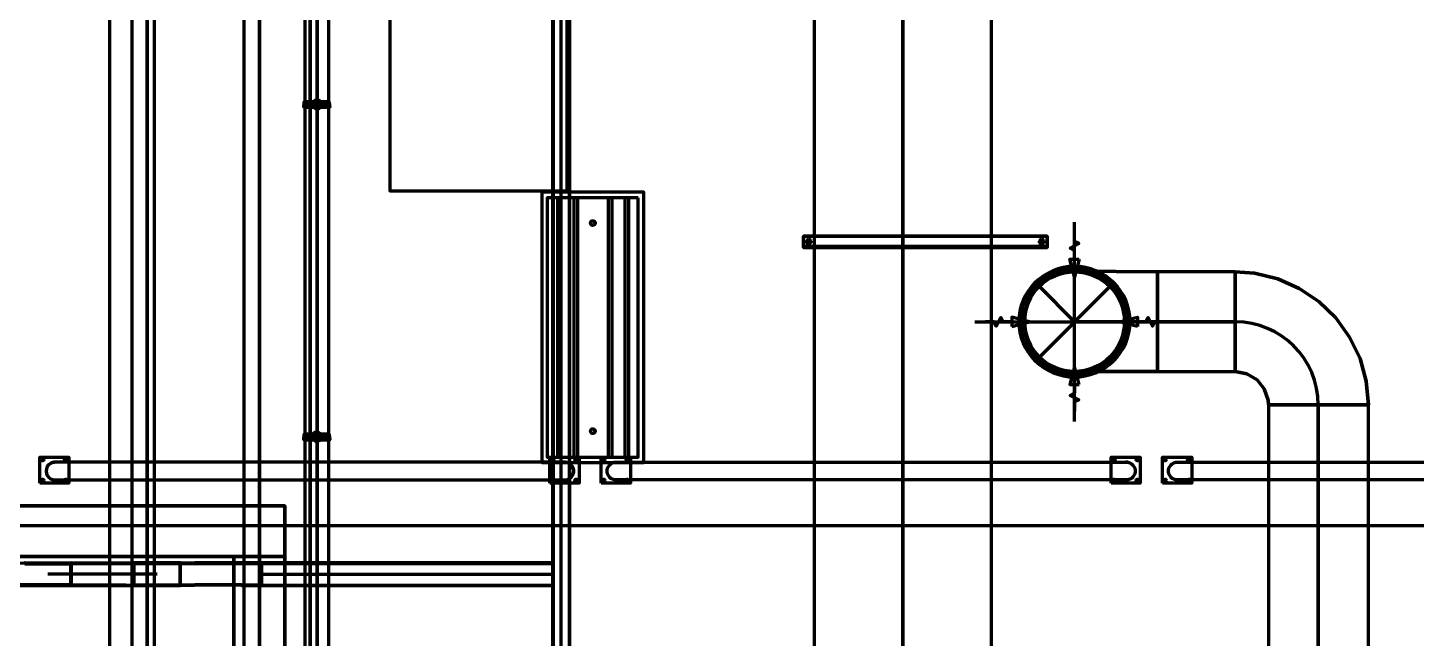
# Model space of a CAD drawing. Extents: x 0 to 1153, y 0 to 816.
# Drawn here: x 488.83 to 529.35, y 481.31 to 499.13 of the extents above; entities that cross this region are included whole.
import ezdxf

# ---------------------------------------------------------------- set-up
doc = ezdxf.new("R2010")
doc.units = 0
doc.header["$MEASUREMENT"] = 0
for name, color, linetype in [('Arch', 7, 'Continuous'), ('Hatch', 7, 'Continuous'), ('HVAC', 7, 'Continuous'), ('PIPE', 7, 'Continuous')]:
    doc.layers.add(name, color=color, linetype=linetype)

msp = doc.modelspace()

# ---------------------------------------------------------------- linework, layer by layer
at = {"layer": 'Arch', "color": 11, "linetype": 'Continuous', "lineweight": 211}
for p, q in [((491.871, 361.77), (491.871, 717.391)), ((491.225, 387.625), (491.225, 634.344)), ((492.315, 633.254), (492.315, 388.715))]:
    msp.add_line(p, q, dxfattribs=at)
for points in [[(486.77, 638.799), (683.546, 638.799), (683.546, 383.17), (683.546, 638.799), (677.799, 633.053), (492.517, 633.053), (492.517, 388.927), (486.77, 383.17), (492.315, 388.715), (678, 388.715), (492.315, 388.715), (492.315, 633.254), (678, 633.254), (683.546, 638.799), (486.77, 638.799), (492.517, 633.053), (492.517, 388.927)], [(499.015, 427.429), (497.067, 427.429), (497.067, 628.438), (497.067, 427.429), (498.274, 427.429)], [(110.871, 493.194), (117.03, 493.194), (123.19, 484.6), (917.988, 484.6)], [(519.377, 492.379), (519.377, 492.633), (519.25, 492.696), (519.504, 492.834), (519.377, 492.898), (519.377, 493.152)], [(517.546, 490.548), (517.292, 490.548), (517.229, 490.675), (517.091, 490.421), (517.028, 490.548), (516.774, 490.548)], [(521.208, 490.548), (521.462, 490.548), (521.526, 490.675), (521.653, 490.421), (521.727, 490.548), (521.981, 490.548)], [(519.377, 488.717), (519.377, 488.463), (519.25, 488.4), (519.504, 488.273), (519.377, 488.209), (519.377, 487.945)], [(489.399, 486.325), (489.442, 486.38), (489.497, 486.42), (489.548, 486.441), (489.602, 486.452), (489.616, 486.452)], [(537.274, 485.934), (522.386, 485.934), (522.33, 485.938), (522.277, 485.954), (522.229, 485.98), (522.188, 486.016), (522.154, 486.061), (522.131, 486.112), (522.12, 486.166), (522.12, 486.22), (522.131, 486.274), (522.154, 486.325), (522.188, 486.37), (522.229, 486.406), (522.277, 486.432), (522.33, 486.448), (537.316, 486.448)], [(113.961, 485.182), (496.327, 485.182), (113.961, 485.182)], [(496.327, 427.429), (496.327, 483.701), (496.327, 485.182), (496.327, 483.701), (496.327, 427.429)]]:
    msp.add_lwpolyline(points, dxfattribs=at)
for points in [[(495.586, 427.429), (495.586, 425.947), (498.274, 425.947), (495.586, 425.947), (495.586, 427.429), (495.586, 629.931)], [(680.413, 571.108), (495.131, 571.108), (495.131, 427.429), (530.892, 427.429), (530.892, 390.377), (680.413, 390.377), (680.413, 438.446), (651.859, 438.446), (651.859, 484.897), (680.413, 484.897), (680.413, 571.108), (495.131, 571.108), (495.131, 427.429), (530.892, 427.429), (530.892, 390.377), (680.413, 390.377), (680.413, 438.446), (653.267, 438.446), (680.413, 438.446), (651.859, 438.446), (651.859, 484.897), (680.413, 484.897), (680.413, 571.108), (494.39, 571.108)], [(519.515, 492.379), (519.377, 491.86), (519.24, 492.379)], [(517.546, 490.411), (518.065, 490.548), (517.546, 490.686)], [(521.208, 490.411), (520.689, 490.548), (521.208, 490.686)], [(519.515, 488.717), (519.377, 489.236), (519.24, 488.717)], [(489.183, 485.838), (489.183, 486.6), (490.029, 486.6), (490.029, 485.838)], [(504.063, 485.838), (504.063, 486.6), (504.92, 486.6), (504.92, 485.838)], [(505.566, 485.838), (505.566, 486.6), (506.413, 486.6), (506.413, 485.838)], [(506.003, 485.934), (505.947, 485.938), (505.894, 485.954), (505.846, 485.98), (505.805, 486.016), (505.771, 486.061), (505.748, 486.112), (505.737, 486.166), (505.737, 486.22), (505.748, 486.274), (505.771, 486.325), (505.805, 486.37), (505.846, 486.406), (505.894, 486.432), (505.947, 486.448), (506, 486.452), (520.933, 486.448), (520.985, 486.432), (521.033, 486.406), (521.075, 486.37), (521.108, 486.325), (521.131, 486.274), (521.143, 486.22), (521.143, 486.166), (521.131, 486.112), (521.108, 486.061), (521.075, 486.016), (521.033, 485.98), (520.985, 485.954), (520.933, 485.938), (520.901, 485.934)], [(520.446, 485.838), (520.446, 486.6), (521.293, 486.6), (521.293, 485.838)], [(520.877, 486.452), (520.933, 486.448)], [(521.938, 485.838), (521.938, 486.6), (522.795, 486.6), (522.795, 485.838)], [(494.845, 483.701), (494.845, 427.429), (494.845, 483.701), (496.327, 483.701), (113.961, 483.701)]]:
    msp.add_lwpolyline(points, close=True, dxfattribs=at)
msp.add_lwpolyline([(489.399, 486.061, 0.273505), (489.617, 485.934), (504.522, 485.934), (504.577, 485.945), (504.627, 485.966), (504.682, 486.006), (504.725, 486.061), (504.748, 486.112), (504.76, 486.166), (504.76, 486.22), (504.748, 486.274), (504.718, 486.337), (504.672, 486.389), (504.615, 486.427), (504.563, 486.445), (504.508, 486.452), (489.602, 486.452), (489.548, 486.441), (489.497, 486.42), (489.442, 486.38), (489.399, 486.325, 0.273368)], format="xyb", close=True, dxfattribs=at)
for centre, radius in [((489.262, 486.532), 0.037), ((489.94, 486.532), 0.037), ((504.142, 486.532), 0.037), ((504.83, 486.532), 0.037), ((505.635, 486.532), 0.037), ((506.323, 486.532), 0.037), ((520.525, 486.532), 0.037), ((521.213, 486.532), 0.037), ((522.018, 486.532), 0.037), ((522.706, 486.532), 0.037), ((489.262, 485.918), 0.0371), ((489.94, 485.918), 0.037), ((504.142, 485.918), 0.037), ((504.83, 485.918), 0.0371), ((505.635, 485.918), 0.037), ((506.323, 485.918), 0.037), ((520.525, 485.918), 0.0371), ((521.213, 485.918), 0.037), ((522.018, 485.918), 0.037), ((522.706, 485.918), 0.037)]:
    msp.add_circle(centre, radius, dxfattribs=at)
msp.add_arc((504.502, 486.193), 0.259, 271.3129, 91.8104, dxfattribs=at)
at = {"layer": 'Hatch', "color": 5, "linetype": 'Continuous', "lineweight": 211}
for p, q in [((504.391, 441.706), (504.391, 541.327)), ((504.285, 494.168), (504.285, 486.6)), ((504.381, 494.168), (504.381, 486.6)), ((504.762, 494.168), (504.762, 486.6)), ((504.867, 494.168), (504.867, 486.6)), ((505.767, 494.168), (505.767, 486.6)), ((505.873, 494.168), (505.873, 486.6)), ((506.254, 494.168), (506.254, 486.6)), ((506.36, 494.168), (506.36, 486.6)), ((493.289, 483.489), (493.289, 483.51)), ((492.601, 483.182), (489.416, 483.182)), ((495.649, 483.182), (504.148, 483.182))]:
    msp.add_line(p, q, dxfattribs=at)
for points in [[(504.148, 441.706), (504.148, 541.327)], [(504.148, 541.327), (504.148, 441.706)], [(488.728, 483.51), (490.093, 483.51), (493.289, 483.51), (491.913, 483.51), (491.913, 482.854), (493.279, 482.854), (493.279, 482.854), (493.279, 483.489), (491.924, 483.489), (491.913, 482.854), (492.326, 482.854), (495.067, 482.875), (493.702, 482.875), (493.289, 482.854), (493.289, 483.489), (495.649, 483.51), (495.649, 482.854), (504.148, 482.854), (495.649, 482.854), (504.148, 482.854), (495.649, 482.854), (495.649, 483.51), (504.148, 483.489), (495.649, 483.489), (504.148, 483.51), (504.148, 482.854), (504.148, 483.489), (504.148, 482.854), (504.148, 483.51), (495.649, 483.51), (495.649, 482.854), (495.649, 483.489), (495.649, 482.854), (495.649, 483.489), (495.067, 483.489), (492.337, 483.489), (491.913, 483.51), (495.649, 483.51), (495.067, 483.51), (493.702, 483.51), (493.279, 483.489), (490.093, 483.489), (489.691, 483.489), (486.939, 483.51)], [(488.728, 483.51), (491.924, 483.489), (488.728, 483.51)], [(488.738, 483.489), (490.093, 483.489), (490.093, 483.51), (490.093, 482.854), (490.082, 482.854), (490.082, 483.489), (488.738, 483.489)], [(486.939, 482.854), (489.691, 482.854), (490.082, 482.854), (493.289, 482.854), (490.093, 482.875), (486.357, 482.875)], [(488.728, 482.854), (490.093, 482.854), (490.093, 482.875), (488.728, 482.854)], [(488.728, 482.854), (491.924, 482.854), (488.738, 482.875)]]:
    msp.add_lwpolyline(points, dxfattribs=at)
for points in [[(504.635, 541.327), (504.148, 541.327), (504.613, 541.327), (504.158, 541.327), (504.158, 441.706), (504.148, 541.327), (504.635, 541.327), (504.635, 441.706), (504.635, 541.327), (504.635, 441.706), (504.635, 541.327), (504.158, 541.327), (504.635, 541.327), (504.148, 541.327)], [(504.571, 494.369), (504.571, 521.536), (499.396, 521.536), (499.396, 494.369)], [(503.83, 494.337), (503.83, 486.442), (506.804, 486.442), (506.804, 494.337)], [(506.645, 494.168), (503.989, 494.168), (503.989, 486.6), (506.645, 486.6)], [(505.317, 493.501), (505.384, 493.449), (505.381, 493.405), (505.349, 493.371), (505.306, 493.364), (505.268, 493.383), (505.249, 493.421), (505.256, 493.464), (505.29, 493.495), (505.334, 493.499), (505.373, 493.473), (505.386, 493.432), (505.373, 493.391), (505.334, 493.365), (505.29, 493.369), (505.256, 493.4), (505.249, 493.443), (505.268, 493.481), (505.317, 493.501)], [(505.317, 487.426), (505.384, 487.374), (505.381, 487.33), (505.349, 487.296), (505.306, 487.289), (505.268, 487.309), (505.249, 487.346), (505.256, 487.389), (505.29, 487.421), (505.334, 487.424), (505.373, 487.398), (505.386, 487.357), (505.373, 487.317), (505.334, 487.29), (505.29, 487.294), (505.256, 487.326), (505.249, 487.368), (505.268, 487.406), (505.317, 487.426)], [(490.093, 483.51), (486.357, 483.489), (486.939, 483.51), (486.357, 483.489), (488.728, 483.51)], [(491.924, 483.489), (491.924, 482.875), (495.649, 482.875), (495.067, 482.854), (495.649, 482.854), (493.289, 482.875), (493.289, 482.875), (491.913, 482.854), (491.924, 483.489), (493.289, 483.51)]]:
    msp.add_lwpolyline(points, close=True, dxfattribs=at)
at = {"layer": 'HVAC', "color": 6, "linetype": 'Continuous', "lineweight": 211}
for p, q in [((519.377, 487.638), (519.377, 493.459)), ((520.404, 491.575), (518.351, 489.521)), ((516.467, 490.548), (522.288, 490.548))]:
    msp.add_line(p, q, dxfattribs=at)
for points in [[(514.361, 534.416), (515.588, 534.416), (513.133, 534.416), (514.361, 534.416), (513.133, 534.416), (515.588, 534.416), (514.361, 534.416), (514.361, 535.654), (514.361, 534.416), (514.361, 530.532), (511.778, 530.532), (514.361, 530.532), (516.954, 530.532), (515.588, 534.416), (515.588, 535.654), (513.133, 535.654), (513.133, 534.416), (511.778, 530.532), (511.778, 407.331), (516.954, 407.331), (516.954, 530.532), (514.361, 530.532), (514.361, 407.331), (514.361, 530.532)], [(518.573, 493.046), (511.461, 493.046), (518.573, 493.046)], [(511.651, 492.823), (511.58, 492.907), (511.64, 492.919), (511.651, 492.823), (511.58, 492.907), (511.636, 492.922), (511.651, 492.823), (511.608, 492.856), (511.58, 492.907), (511.651, 492.94), (511.58, 492.907), (511.651, 492.823), (511.683, 492.887), (511.651, 492.94), (511.58, 492.907), (511.651, 492.823), (511.683, 492.887), (511.651, 492.94), (511.58, 492.907), (511.651, 492.823), (511.683, 492.887), (511.651, 492.94), (511.58, 492.907), (511.651, 492.823), (511.683, 492.887), (511.651, 492.94), (511.58, 492.907), (511.651, 492.823), (511.683, 492.887), (511.651, 492.94), (511.58, 492.907), (511.651, 492.823), (511.683, 492.887), (511.651, 492.94), (511.58, 492.907), (511.651, 492.823), (511.683, 492.887)], [(518.446, 492.823), (518.374, 492.904), (518.433, 492.92), (518.446, 492.823), (518.374, 492.904), (518.431, 492.922), (518.446, 492.823), (518.403, 492.856), (518.374, 492.904), (518.446, 492.94), (518.374, 492.904), (518.446, 492.823), (518.478, 492.887), (518.446, 492.94), (518.374, 492.904), (518.446, 492.823), (518.478, 492.887), (518.446, 492.94), (518.374, 492.904), (518.446, 492.823), (518.478, 492.887), (518.446, 492.94), (518.374, 492.904), (518.446, 492.823), (518.478, 492.887), (518.446, 492.94), (518.374, 492.904), (518.446, 492.823), (518.478, 492.887), (518.446, 492.94), (518.374, 492.904), (518.446, 492.823), (518.478, 492.887), (518.446, 492.94), (518.374, 492.904), (518.446, 492.823), (518.478, 492.887)], [(521.801, 490.548), (524.065, 490.548), (521.801, 490.548), (519.377, 490.548), (518.351, 491.575)], [(519.377, 490.548), (519.377, 490.548), (519.377, 490.548)], [(527.95, 480.42), (527.95, 488.125), (525.039, 488.125), (525.039, 480.42)]]:
    msp.add_lwpolyline(points, dxfattribs=at)
for points in [[(511.461, 492.76), (518.573, 492.76), (511.461, 492.718), (511.461, 493.046), (511.461, 492.718), (518.573, 492.718), (518.573, 493.046), (518.573, 492.718)], [(521.801, 492.009), (521.801, 489.098), (521.801, 492.009), (521.801, 489.098), (521.801, 492.009), (521.801, 489.098), (521.801, 492.009), (521.801, 489.098)], [(526.489, 480.42), (527.95, 480.42), (525.039, 480.42), (526.489, 480.42), (527.95, 480.42), (525.039, 480.42), (526.489, 480.42), (527.95, 480.42), (525.039, 480.42), (527.95, 480.42), (525.039, 480.42), (526.489, 480.42), (526.489, 488.125)]]:
    msp.add_lwpolyline(points, close=True, dxfattribs=at)
for points in [[(519.372, 492.167, 0.41421), (517.758, 490.553, 0.414218), (519.372, 488.939, 0.414219), (520.986, 490.553, 0.414211), (519.372, 492.167, 0.41421), (517.758, 490.553, 0.414218), (519.372, 488.939, 0.414219), (520.986, 490.553, 0.414211)], [(519.372, 492.083, 0.414201), (517.842, 490.553, 0.4142), (519.372, 489.024, 0.414206), (520.901, 490.553, 0.414207)]]:
    msp.add_lwpolyline(points, format="xyb", close=True, dxfattribs=at)
for points in [[(519.372, 489.098, -0.414226), (517.917, 490.553, -0.414205), (519.372, 492.03, -0.414183), (520.848, 490.553, -0.414205), (519.372, 489.098, -0.414226), (517.917, 490.553, -0.414205), (519.372, 492.03), (521.801, 492.009), (519.372, 492.03, -0.414183), (520.848, 490.553, -0.414205), (519.372, 489.098), (521.801, 489.098), (519.372, 489.098, -0.414226), (517.917, 490.553, -0.414205), (519.372, 492.03, -0.414183), (520.848, 490.553, -0.414205), (519.372, 489.098), (521.801, 489.098), (524.065, 489.098), (524.065, 492.009), (521.801, 492.009), (519.372, 492.03, 0.414205), (517.917, 490.553, 0.414226), (519.372, 489.098, 0.414226), (520.848, 490.553, 0.414205), (519.372, 492.03, 0.41421), (517.917, 490.553, 0.414208), (519.372, 489.098, 0.41422), (520.848, 490.553, 0.414221), (519.372, 492.03, 0.41421), (517.917, 490.553, 0.414208), (519.372, 489.098, 0.41422), (520.848, 490.553, 0.414221), (519.372, 492.03)], [(526.489, 488.125), (525.039, 488.125), (527.95, 488.125), (526.489, 488.125), (525.039, 488.125), (525.029, 488.262), (524.912, 488.59), (524.701, 488.855), (524.404, 489.035), (524.065, 489.098), (524.065, 490.548), (524.065, 492.009), (524.626, 491.966), (525.304, 491.807), (525.928, 491.522), (526.5, 491.141), (526.997, 490.664), (527.399, 490.104), (527.706, 489.479), (527.886, 488.812), (527.95, 488.125), (525.039, 488.125), (525.029, 488.262), (524.912, 488.59), (524.701, 488.855), (524.404, 489.035), (524.065, 489.098), (524.065, 492.009), (524.065, 490.548), (524.065, 489.098), (524.065, 492.009), (524.626, 491.966), (525.304, 491.807), (525.928, 491.522), (526.5, 491.141), (526.997, 490.664), (527.399, 490.104), (527.706, 489.479), (527.886, 488.812), (527.95, 488.125), (526.489, 488.125), (525.039, 488.125), (527.95, 488.125), (527.886, 488.812), (527.706, 489.479), (527.399, 490.104), (526.997, 490.664), (526.5, 491.141), (525.928, 491.522), (525.304, 491.807), (524.626, 491.966), (524.065, 492.009), (524.065, 489.098), (524.404, 489.035), (524.701, 488.855), (524.912, 488.59), (525.029, 488.262), (525.039, 488.125), (527.95, 488.125), (526.489, 488.125, 0.414213), (524.065, 490.548), (524.065, 489.098), (524.065, 492.009), (524.065, 490.548)]]:
    msp.add_lwpolyline(points, format="xyb", dxfattribs=at)
for radius in [1.614, 1.455]:
    msp.add_circle((519.372, 490.553), radius, dxfattribs=at)
for p in [(511.556, 492.887), (511.556, 492.887), (511.556, 492.887), (511.588, 492.94), (511.588, 492.94), (511.588, 492.94), (511.588, 492.823), (511.588, 492.823), (511.588, 492.823), (511.651, 492.94), (511.651, 492.94), (511.651, 492.94), (511.683, 492.887), (511.683, 492.887), (511.683, 492.887), (518.351, 492.887), (518.351, 492.887), (518.351, 492.887), (518.382, 492.94), (518.382, 492.94), (518.382, 492.94), (518.382, 492.823), (518.382, 492.823), (518.382, 492.823), (518.446, 492.94), (518.446, 492.94), (518.446, 492.94), (518.478, 492.887), (518.478, 492.887), (518.478, 492.887), (519.377, 490.548)]:
    msp.add_point(p, dxfattribs=at)
at = {"layer": 'PIPE', "color": 3, "linetype": 'Continuous', "lineweight": 211}
for points in [[(497.607, 401.606), (496.909, 401.616), (497.607, 401.606), (497.618, 527.611), (496.909, 527.611), (496.909, 401.616)], [(497.269, 401.616), (497.269, 527.611), (497.269, 401.616)], [(497.395, 496.893), (497.385, 496.841), (497.315, 496.771), (497.263, 496.761), (497.163, 496.813), (497.131, 496.904), (497.152, 496.972), (497.231, 497.021), (497.285, 497.023), (497.333, 497.005), (497.37, 496.971), (497.395, 496.893), (497.37, 496.971), (497.315, 497.015), (497.263, 497.025), (497.202, 497.01), (497.152, 496.972), (497.131, 496.904), (497.163, 496.813), (497.231, 496.764), (497.285, 496.762), (497.341, 496.786), (497.308, 496.841), (497.332, 496.893), (497.28, 496.826), (497.163, 496.813), (497.211, 496.938), (497.29, 496.956), (497.332, 496.898), (497.29, 496.956), (497.236, 496.956), (497.152, 496.972), (497.131, 496.893), (497.152, 496.972), (497.212, 497.015), (497.263, 497.025), (497.315, 497.015), (497.357, 496.986), (497.395, 496.893), (497.385, 496.841), (497.341, 496.786), (497.295, 496.764), (497.242, 496.762), (497.163, 496.813), (497.133, 496.871), (497.163, 496.813), (497.263, 496.761), (497.324, 496.775), (497.385, 496.841), (497.395, 496.893), (497.349, 496.993), (497.295, 497.021), (497.242, 497.023), (497.152, 496.972), (497.218, 496.945), (497.194, 496.893), (497.247, 496.96), (497.324, 496.924), (497.315, 496.848), (497.236, 496.829), (497.195, 496.887), (497.236, 496.829), (497.29, 496.829), (497.341, 496.786), (497.385, 496.841), (497.395, 496.893), (497.385, 496.841), (497.315, 496.771), (497.263, 496.761), (497.163, 496.813), (497.131, 496.904), (497.152, 496.972), (497.231, 497.021), (497.285, 497.023), (497.333, 497.005), (497.37, 496.971), (497.395, 496.893), (497.37, 496.971), (497.315, 497.015), (497.263, 497.025), (497.202, 497.01), (497.152, 496.972), (497.131, 496.904), (497.163, 496.813), (497.231, 496.764), (497.285, 496.762), (497.341, 496.786), (497.308, 496.841), (497.332, 496.893), (497.28, 496.826), (497.163, 496.813), (497.218, 496.945), (497.299, 496.951), (497.332, 496.898), (497.29, 496.956), (497.236, 496.956), (497.152, 496.972), (497.131, 496.893), (497.152, 496.972), (497.212, 497.015), (497.263, 497.025), (497.315, 497.015), (497.357, 496.986), (497.395, 496.893), (497.385, 496.841), (497.315, 496.771), (497.263, 496.761), (497.163, 496.813), (497.133, 496.871), (497.163, 496.813), (496.898, 496.813), (497.395, 496.893), (497.37, 496.971), (497.315, 497.015), (497.263, 497.025), (497.202, 497.01), (497.152, 496.972), (496.909, 496.972), (497.364, 496.972), (497.327, 496.92), (497.327, 496.866), (497.274, 496.825), (497.223, 496.837), (497.194, 496.893), (497.241, 496.827), (497.322, 496.857), (497.315, 496.938), (497.236, 496.956), (497.195, 496.882), (497.385, 496.841), (497.618, 496.813), (497.628, 496.972), (497.639, 496.813), (496.898, 496.813), (496.898, 496.972), (496.888, 496.813), (496.898, 496.972), (497.618, 496.972), (496.898, 496.972), (496.909, 496.813), (496.909, 496.972), (496.898, 496.813), (497.618, 496.813), (497.618, 496.972), (497.628, 496.813), (497.385, 496.841), (497.364, 496.972), (497.152, 496.972), (497.163, 496.813), (497.152, 496.972)], [(497.332, 496.893), (497.227, 496.834), (497.211, 496.938), (497.29, 496.956), (497.332, 496.893), (497.269, 496.961), (497.218, 496.945), (497.227, 496.834), (497.247, 496.96), (497.332, 496.893), (497.227, 496.834), (497.227, 496.834)], [(497.374, 496.813), (497.374, 496.972), (497.618, 496.972), (497.364, 496.972)], [(497.395, 487.198), (497.374, 487.109), (497.315, 487.077), (497.263, 487.066), (497.212, 487.077), (497.17, 487.105), (497.138, 487.157), (497.131, 487.209), (497.151, 487.268), (497.185, 487.305), (497.231, 487.327), (497.285, 487.329), (497.374, 487.267), (497.395, 487.198), (497.374, 487.267), (497.315, 487.32), (497.263, 487.331), (497.202, 487.316), (497.151, 487.268), (497.131, 487.209), (497.138, 487.157), (497.177, 487.098), (497.231, 487.07), (497.285, 487.068), (497.374, 487.109), (497.308, 487.146), (497.332, 487.198), (497.28, 487.132), (497.202, 487.167), (497.211, 487.243), (497.29, 487.262), (497.332, 487.204), (497.29, 487.262), (497.236, 487.262), (497.185, 487.305), (497.141, 487.25), (497.131, 487.198), (497.141, 487.25), (497.17, 487.292), (497.212, 487.32), (497.263, 487.331), (497.315, 487.32), (497.374, 487.267), (497.395, 487.198), (497.374, 487.109), (497.295, 487.07), (497.242, 487.068), (497.194, 487.086), (497.156, 487.12), (497.133, 487.177), (497.156, 487.12), (497.212, 487.077), (497.263, 487.066), (497.374, 487.109), (497.395, 487.198), (497.374, 487.267), (497.295, 487.327), (497.242, 487.329), (497.185, 487.305), (497.218, 487.251), (497.194, 487.198), (497.247, 487.265), (497.324, 487.23), (497.315, 487.154), (497.236, 487.135), (497.195, 487.193), (497.236, 487.135), (497.29, 487.135), (497.374, 487.109), (497.395, 487.198), (497.374, 487.109), (497.315, 487.077), (497.263, 487.066), (497.212, 487.077), (497.17, 487.105), (497.138, 487.157), (497.131, 487.209), (497.151, 487.268), (497.185, 487.305), (497.231, 487.327), (497.285, 487.329), (497.374, 487.267), (497.395, 487.198), (497.374, 487.267), (497.315, 487.32), (497.263, 487.331), (497.202, 487.316), (497.151, 487.268), (497.131, 487.209), (497.138, 487.157), (497.177, 487.098), (497.231, 487.07), (497.285, 487.068), (497.374, 487.109), (497.308, 487.146), (497.332, 487.198), (497.28, 487.132), (497.202, 487.167), (497.218, 487.251), (497.299, 487.257), (497.332, 487.204), (497.29, 487.262), (497.236, 487.262), (497.185, 487.305), (497.141, 487.25), (497.131, 487.198), (497.141, 487.25), (497.17, 487.292), (497.212, 487.32), (497.263, 487.331), (497.315, 487.32), (497.374, 487.267), (497.395, 487.198), (497.374, 487.109), (497.315, 487.077), (497.263, 487.066), (497.212, 487.077), (497.17, 487.105), (497.141, 487.147), (496.898, 487.109), (497.374, 487.109), (497.395, 487.198), (497.374, 487.267), (497.315, 487.32), (497.263, 487.331), (497.202, 487.316), (497.152, 487.267), (496.909, 487.267), (497.374, 487.267), (497.33, 487.215), (497.322, 487.162), (497.269, 487.13), (497.218, 487.146), (497.194, 487.198), (497.241, 487.133), (497.322, 487.162), (497.315, 487.243), (497.236, 487.262), (497.195, 487.187), (497.374, 487.109), (497.618, 487.109), (497.628, 487.267), (497.639, 487.109), (496.898, 487.109), (496.898, 487.267), (496.888, 487.109), (496.898, 487.267), (497.618, 487.267), (496.898, 487.267), (496.909, 487.109), (496.909, 487.267), (496.898, 487.109), (497.618, 487.109), (497.618, 487.267), (497.628, 487.109), (497.374, 487.109), (497.374, 487.267), (497.152, 487.267), (497.163, 487.109), (497.152, 487.267), (497.202, 487.23), (497.258, 487.267), (497.308, 487.251), (497.332, 487.198), (497.308, 487.146), (497.258, 487.13), (497.211, 487.154), (497.29, 487.135), (497.331, 487.21), (497.618, 487.267), (497.374, 487.267), (497.374, 487.109)]]:
    msp.add_lwpolyline(points, dxfattribs=at)
for points in [[(497.628, 496.887), (496.898, 496.887), (497.628, 496.898), (496.898, 496.898), (497.628, 496.887)], [(497.618, 496.813), (497.618, 496.972), (497.628, 496.972), (497.618, 496.813)], [(497.628, 487.183), (496.898, 487.183), (497.628, 487.193), (496.898, 487.193), (497.628, 487.183)], [(497.332, 487.198), (497.28, 487.132), (497.236, 487.135), (497.202, 487.167), (497.195, 487.21), (497.211, 487.243), (497.247, 487.265), (497.29, 487.262), (497.324, 487.23), (497.332, 487.204), (497.322, 487.235), (497.269, 487.267), (497.218, 487.251), (497.194, 487.198), (497.208, 487.239), (497.247, 487.265), (497.29, 487.262), (497.328, 487.22)], [(497.618, 487.109), (497.618, 487.267), (497.628, 487.267), (497.618, 487.109)]]:
    msp.add_lwpolyline(points, close=True, dxfattribs=at)

doc.saveas('drawing.dxf')
